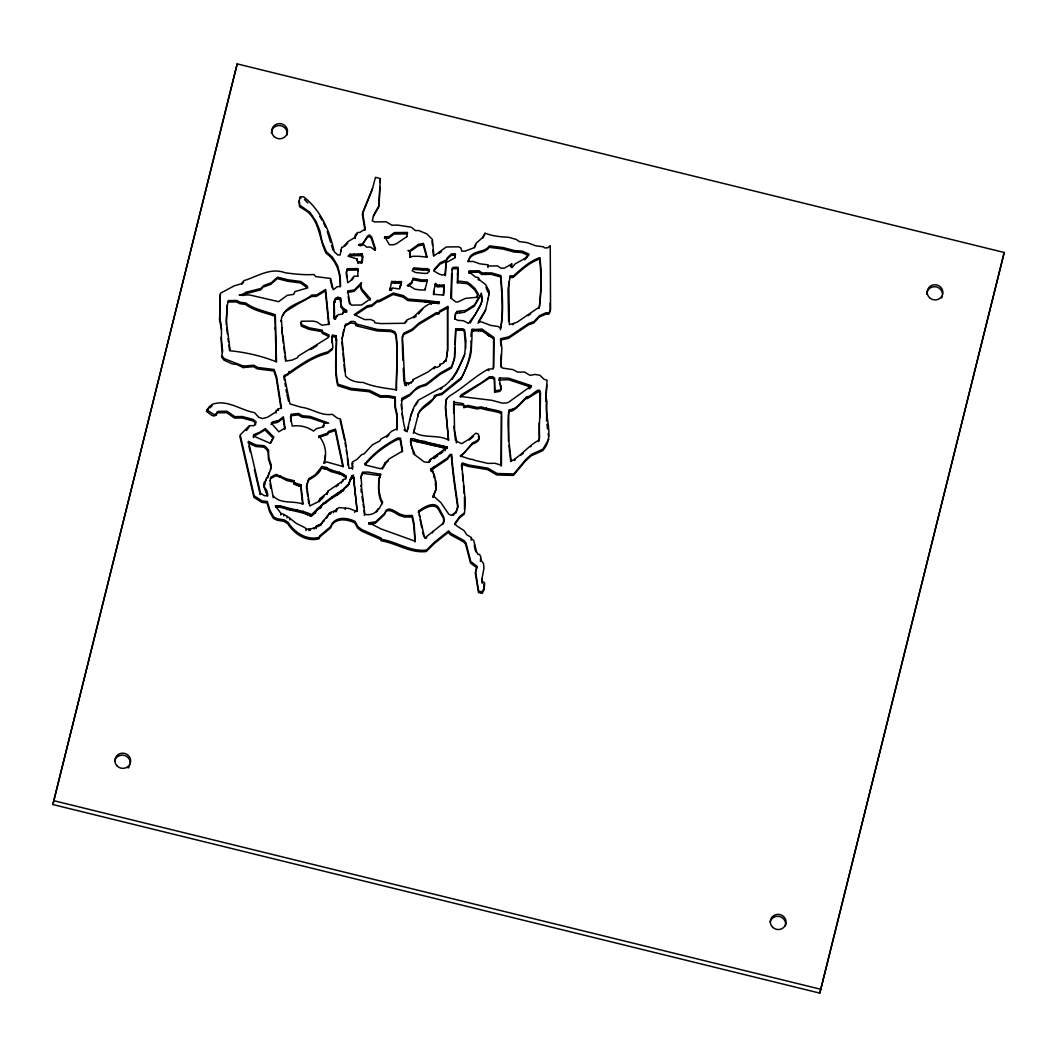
<?xml version="1.0" encoding="UTF-8"?>
<svg xmlns="http://www.w3.org/2000/svg" width="1057" height="1057" viewBox="0 0 1057 1057"><rect width="100%" height="100%" fill="white"/><g stroke="black" fill="none" stroke-linecap="round" stroke-linejoin="round"><path stroke-width="1.5" d="M414.925 541.964L413.855 525.355L412.005 516.965L404.461 517.058L399.612 515.512C395.199 513.332 386.796 506.105 384.589 514.548L375.314 523.255L369.699 523.981M511.482 266.575L511.482 265.399L510.346 266.007M465.675 348.453L464.261 331.317L462.517 330.207L455.567 330.299L455.065 344.582M476.786 297.585L477.936 295.194L474.58 289.829L469.678 285.35L466.943 283.553L457.39 282.748L457.76 268.729L452.885 268.795L451.854 269.746M457.694 281.294L458.064 267.276L453.189 267.342L452.158 268.293L451.458 298.536L455.963 302.011L457.84 301.985L465.595 298.351L476.522 297.321L478.24 293.74L474.884 288.376L469.982 283.897L467.234 282.1L460.575 281.268L457.694 281.294L457.39 282.748M493.368 368.589L493.645 338.914L481.886 330.762L471.594 330.907L470.854 336.258M270.592 469.718L270.936 464.393L268.742 457.47L268.478 450.269L266.02 447.085L263.933 445.658L256.058 445.023L248.474 441.456L248.17 442.909L255.754 446.477L263.629 447.111L265.717 448.538L268.174 451.722L268.452 458.923L270.632 465.846M270.936 464.393L270.896 468.264L268.042 476.509L266.562 477.883L265.162 481.926L264.29 481.939L264.818 484.595L263.946 484.608L264.475 487.251L266.853 490.501L267.883 495.693L264.448 495.733L260.498 493.196L248.474 441.456M334.514 317.444L334.21 318.897L333.867 302.408L335.849 298.272L337.672 297.361L340.579 298.219L340.764 306.715L343.34 310.177L346.247 311.868L346.551 310.414L343.644 308.723L341.067 305.262M346.551 310.414L346.656 312.145L342.944 312.185L342.6 313.916L338.015 314.827L335.439 317.43L335.571 319.122L334.646 319.135L334.171 300.954M539.255 439.448C538.779 424.874 540.629 410.552 540.404 395.899C541.792 381.868 530.958 398.066 527.073 396.586C522.99 399.691 516.926 409.852 509.144 409.812C507.069 420.171 508.668 430.833 508.457 441.298M501.401 415.731L501.441 465.239L495.072 463.296L487.845 463.402L474.157 460.178A5.1 4.902 11.7 0 0 470.642 459.319L460.178 455.911L464.208 452.687L472.585 442.804C475.412 441.681 481.067 439.263 478.861 435.656L477.962 433.78L475.742 433.238L468.608 439.474L461.684 443.649L456.769 441.416L454.563 431.018L453.995 401.277L454.669 404.421L462.662 405.042L463.957 406.205L467.974 405.452L477.249 407.447L481.397 406.919C487.898 409.138 494.768 409.376 501.626 411.953L501.058 466.111M454.404 402.255L462.953 403.589L463.772 404.303L463.653 407.658L467.67 406.905L476.945 408.9L481.094 408.372C487.594 410.592 494.465 410.829 501.322 413.406L501.282 414.304M425.337 288.125L425.297 289.935L420.527 290.001L414.833 289.169L409.138 285.601L407.222 285.628L412.045 281.902L413.049 278.189L421.703 279.92L427.477 279.854L425.046 289.578M508.708 412.309L508.761 439.844L511.178 461.182C521.524 455.541 528.592 445.539 538.951 440.161M451.656 273.525L450.784 298.219M433.449 294.573L433.832 290.728L433.7 294.322L443.61 295.088L444.072 285.139L437.373 285.231L435.524 283.421L433.529 292.181M443.385 295.035L444.072 285.139M445.79 264.118L445.248 275.718L446.094 262.665L455.197 257.723L455.422 253.825L451.458 253.878L447.309 257.816L446.715 259.758L440.201 262.731L434.097 269.482L434.506 271.358L439.263 274.12L442.117 275.018L445.539 274.265M464.512 509.408L464.485 496.764M446.371 358.878L446.252 361.177L444.495 361.203L442.632 363.516L439.976 364.308L439.633 366.026L436.937 367.519L435.088 366.647L427.953 371.985L413.155 379.569L412.27 381.775L408.848 383.268L405.862 382.581L406.8 384.193L404.923 385.541L402.44 336.509L403.8 333.232L412.455 329.004L418.942 323.098L436.303 312.687L439.091 312.647L439.633 310.93L447.758 306.49L447.758 349.523L446.067 360.331M500.701 366.924L501.362 354.082M379.833 187.353L378.776 206.881L373.425 216.421M454.893 347.674L454.351 359.129L451.339 368.153L439.95 374.508L426.077 385.316L420.858 386.73L414.648 390.244L409.614 395.701L401.25 400.524M454.999 257.234L455.118 255.279L451.154 255.332L447.005 259.282L446.424 261.211L439.91 264.184L433.793 270.936M471.078 540.167L471.145 539.017M332.043 342.904L332.255 334.99L336.126 335.901C337.051 352.245 333.642 369.514 337.725 385.66L350.805 389.808L369.144 391.724L380.295 397.247L387.853 397.141L395.014 398.463L395.107 408.147L396.811 415.586L396.904 430.067M336.655 338.993C336.324 353.963 334.567 369.554 338.029 384.206L351.109 388.355L369.435 390.271L380.599 395.794L388.157 395.688L395.318 397.009L395.397 406.694L397.115 414.133L397.207 428.613L391.618 431.269L386.888 435.788L380.996 439.025L379.859 440.914L372.487 444.746L363.912 454.034L361.613 454.669L356.856 459.531L352.377 461.962L352.787 467.815L349.008 468.449L345.401 441.377L340.407 418.876L337.5 418.255L332.228 414.304C321.13 416.194 311.643 408.359 301.285 407.249L290.014 403.959L284.174 375.367L290.265 373.002C301.615 365.075 314.088 356.619 327.578 353.329L332.572 349.312M327.115 492.972L319.729 498.864L319.901 500.146L317.615 502.075L309.688 505.973L306.649 485.374L308.842 478.61L315.171 474.884L322.015 466.533L326.639 467.538C332.506 471.911 340.618 470.96 346.088 476.165L345.903 478.861L343.353 479.561L341.821 481.596L328.159 491.003L326.811 494.425L328.159 491.003M488.849 295.009L488.981 292.921M508.747 281.585L509.355 324.644L516.979 322.293L539.427 306.966C541.395 290.583 541.858 274.014 539.916 257.604C529.901 260.854 521.273 268.94 513.385 275.983L513.081 277.436L509.884 277.489L510.187 276.036L513.385 275.983M227.334 304.997L226.264 320.562L230.188 350.792C246.03 352.351 261.687 355.984 276.485 361.864L275.322 314.801C265.532 311.234 254.301 309.357 245.792 303.002L239.992 302.196L236.834 300.465L228.338 300.571L227.03 306.451L226.33 325.028M480.407 561.267L480.605 558.545M545.689 399.718L546.773 384.999M362.881 256.005L362.247 261.356L362.3 254.063L349.907 254.222L348.044 256.204L357.081 259.005L357.9 263.338M323.627 426.936L324.116 423.196L328.78 423.13L310.163 416.418L302.54 415.745L298.431 413.446L291.019 414.331L290.609 421.228M276.128 361.679L275.031 316.254C265.241 312.687 254.01 310.811 245.501 304.456L239.688 303.65L236.53 301.919L228.048 302.025M433.661 494.663L433.238 497.477L433.661 494.663C438.259 487.317 435.378 477.923 432.419 470.444L431.097 468.872L447.507 457.958L449.991 454.497L451.696 454.47C452.845 471.832 455.659 489.074 457.998 506.158L456.016 511.971L451.194 515.433L448.538 513.887L440.994 502.762L433.542 496.024M464.697 354.055L465.978 341.12L464.565 329.863L462.807 328.753L455.871 328.846L454.655 357.676L451.63 366.7L440.254 373.055L426.381 383.863L417.872 386.915L409.918 394.248L401.805 398.33C401.515 409.006 402.479 420.712 405.584 431.005L407.275 430.41L408.676 426.869M539.123 308.419C541.105 292.036 541.554 275.467 539.612 259.057C529.61 262.308 520.969 270.394 513.081 277.436M539.744 417.991L540.101 397.353L539.321 391.143L526.994 398.793L526.769 397.538L516.107 408.385L512.777 410.526L508.853 411.265L508.774 412.177M357.755 276.247L358.046 268.584L347.304 268.729L346.498 271.57L347.674 282.734L350.448 280.858L354.055 276.168L357.927 276.115M361.269 485.031L364.876 514.376C370.135 515.459 375.75 513.834 378.181 508.668L379.027 508.866L382.674 502.22L380.85 498.944L378.75 489.589L378.802 479.627L380.665 474.249L367.889 472.069L362.472 472.149L360.873 476.575L361.666 484.542L360.979 486.484M454.589 319.055L455.884 313.374L464.419 312.304L474.17 306.332L481.12 294.586L482.005 300.73L480.882 304.76M220.107 294.718L219.605 320.39L221.56 329.639M446.675 357.226L447.455 350.977L447.455 307.944L439.329 312.383L438.787 314.101L436.012 314.14L418.651 324.552L412.164 330.458L403.497 334.686L402.136 337.963M406.853 236.623L407.513 232.434L394.327 232.606L388.817 236.768L384.774 236.821L384.484 238.274L388.514 238.221L394.036 234.059L407.209 233.888M267.738 477.962L268.848 472.955M413.631 431.903C423.223 438.959 437.862 434.11 448.485 440.003L445.644 406.324L446.265 398.899L449.872 395.794C463.376 387.787 474.633 376.451 488.545 368.999L492.879 368.946L493.672 367.136L493.949 337.46L482.19 329.308L471.884 329.454C472.598 346.894 469.44 363.859 460.773 379.265L441.786 394.591L436.515 395.622C430.45 402.691 419.074 406.509 417.766 416.577M409.891 419.312L406.971 431.864M341.015 250.905L341.702 247.246L342.812 247.232L348.004 241.617L355.575 237.032L355.429 234.773L357.543 232.487L359.816 232.448L365.286 228.959L362.63 212.761L372.447 188.556M498.759 380.097L508.483 379.674L531.195 387.219M488.123 299.131L489.285 291.468L485.678 284.597L480.063 280.316L478.266 277.568L475.399 277.04L470.761 273.168L468.78 273.195L469.057 270.896L479.032 270.764L482.164 273.01L491.584 272.891L500.939 275.586C502.075 292.974 504.03 311.286 500.635 328.317L498.402 326.573L490.54 325.345L481.265 321.856L478.372 321.896L485.625 309.609M356.13 323.918L377.389 329.467L391.064 330.114L394.723 331.713L396.098 334.157C398.568 352.628 396.335 371.126 396.52 389.914C385.395 388.025 373.478 387.007 363.132 382.423C356.87 382.594 349.775 380.771 345.573 376.041L342.058 338.927L345.586 324.05L347.423 324.023L350.937 321.46L353.699 321.42L355.588 322.24L355.826 325.371L357.715 326.177L377.098 330.92L390.773 331.568L394.42 333.166L395.807 335.611C398.198 353.619 396.164 371.615 396.203 389.927M342.058 338.927L343.697 329.903M270.05 480.856L270.803 477.143L275.996 474.368L286.962 479.019L294.242 480.75L294.229 484.331L300.624 486.233L300.928 484.78L294.533 482.877M400.352 285.72L400.048 287.174L400.88 284.267L399.705 288.944L392.213 287.98L390.39 290.133L390.297 288.006L389.531 289.988M52.85 804.536L237.191 63.882L1004.15 252.464L1003.344 256.349L819.809 993.118L52.85 804.536L237.191 63.882M219.605 320.39L220.411 293.265L234.059 285.945L241.247 283.791L243.929 280.647C257.406 276.604 270.341 267.13 285.231 272.785C294.586 274.04 304.165 275.124 313.876 274.516L315.739 276.59L330.616 278.48L333.285 289.75L337.315 286.645L340.552 286.592L340.222 276.26L337.685 265.743L332.506 257.208L326.454 251.843L322.121 241.947L319.875 230.703L316.096 221.547L309.939 212.272L299.858 205.269L299.303 200.473M255.807 423.236L253.006 420.95L242.053 417.991L234.535 418.083L226.726 412.692L218.204 412.798L216.5 413.617L216.408 415.19L213.765 416.009L211.691 415.256L206.472 411.371L208.916 407.077L212.404 404.276C227.123 399.031 240.335 410.129 254.526 412.626L258.701 417.277L262.625 418.559L267.712 417.158L276.247 411.662L276.036 410.314L277.687 410.288L277.872 408.927L281.492 408.187L276.63 376.939L274.173 369.501L257.683 367.453L253.772 365.22L243.427 366.118L224.309 358.693L221.864 355.614M243.269 294.123L239.159 295.075L249.597 294.943L278.599 301.681L287.213 295.339L293.74 294.361L294.837 291.64L307.785 287.848L307.125 286.024L300.862 281.506L288.099 279.828L277.595 277.172L271.134 282.827L263.391 285.681L260.947 288.455L245.805 292.287L243.269 294.123L242.965 295.577L245.501 293.74L260.643 289.909L263.087 287.134L270.843 284.28L277.291 278.625L287.808 281.281L300.558 282.959L306.821 287.478M221.045 337.262L222.631 350.884L221.574 357.068L224.005 360.146L232.302 363.899L237.283 364.599L243.136 367.572L243.427 366.118M275.045 328.938L275.349 327.485M282.602 337.091L281.426 320.02L281.122 321.473C281.889 305.262 301.76 303.636 311.868 295.022L316.611 294.956L325.635 289.433L329.084 324.274L321.817 325.199L316.915 321.909L313.149 321.117L301.179 321.262L301.575 324.631L309.265 327.868L322.293 330.18L322.451 331.832L329.097 335.029L328.397 337.487L298.193 356.169L297.506 357.728L292.076 360.12L286.037 360.979L282.906 335.637M268.174 451.722L268.478 450.269M260.498 493.196L260.194 494.65L254.367 469.559M270.552 443.478L273.657 436.977L265.32 428.534L259.546 432.379L253.535 434.718L253.839 436.197L270.156 443.279L273.657 436.977M273.261 497.715L270.13 480.525M294.229 484.331L293.938 482.203L286.658 480.473L280.065 476.998L280.369 475.544M277.145 507.241L277.449 505.788M275.692 507.254L280.039 507.201L280.343 505.748C290.609 509.434 301.906 510.002 311.67 514.627C320.8 505.087 331.026 497.081 342.455 489.946L348.334 484.37L351.836 475.888L353.302 475.293L357.2 511.377L353.302 475.293M280.713 514.957L281.017 513.504L275.269 505.814L280.343 505.748M317.695 508.377L315.263 512.962L311.366 516.08C302.817 511.971 292.855 511.231 283.844 508.192L284.148 506.739M283.765 515.935L284.069 514.482L281.017 513.504M287.002 509.712L287.306 508.258M293.938 482.203L294.242 480.75M286.976 517.93L287.279 516.477L284.069 514.482M295.101 484.317L295.405 482.864M289.975 510.187L290.279 508.734M333.867 302.408L334.805 302.394L334.977 299.171M289.803 519.912L290.107 518.458L287.279 516.477M297.057 485.625L297.347 484.172M334.805 302.394L335.109 300.941M334.673 300.624L335.849 298.272M333.668 312.04L333.972 310.586M335.545 299.726L337.368 298.814L337.672 297.361M298.893 486.26L299.184 484.806M334.078 317.192L334.382 315.739M337.368 298.814L338.319 298.801L338.623 297.347M335.439 317.43L335.135 318.884L337.157 315.699M340.764 306.715L340.579 298.219M349.907 254.222L349.603 255.675L361.996 255.517L362.577 257.459M296.991 511.139L297.294 509.685M340.394 301.443L340.698 299.99M336.351 340.446L336.126 335.901M300.029 512.13L300.333 510.676M354.069 255.622L354.372 254.169M342.64 313.638L342.944 312.185M343.34 310.177L343.644 308.723M306.741 489.457L306.358 486.828L308.842 478.61M302.976 512.605L303.28 511.152M319.029 436.092L318.725 437.545L327.736 434.44L328.331 431.481L335.479 429.129L343.38 466.626L326.864 461.975L323.772 463.376A28.658 27.548 11.7 0 0 319.029 436.092L328.04 432.987M356.777 260.458L357.081 259.005M358.032 255.569L358.336 254.116M360.239 246.03L360.543 244.577M361.864 244.167L358.415 245.211L359.367 244.207L364.414 245.132L366.488 247.1L370.492 247.047L374.574 249.967L375.539 248.963L371.654 236.993L369.567 234.984L367.585 236.028L361.573 245.62L367.281 237.481L369.263 236.438L371.351 238.446L375.235 250.417M306.081 514.112L306.371 512.658M360.014 255.543L360.318 254.09M358.891 263.325L359.195 261.872M361.005 255.53L361.309 254.076M307.653 515.116L307.957 513.662M361.996 255.517L362.3 254.063M360.86 263.299L361.15 261.845M305.975 530.601L306.279 529.147L305.011 527.694L296.237 523.374L290.107 518.458M361.838 263.285L362.551 259.903M309.939 516.093L310.243 514.64M350.197 323.336L350.501 321.883M311.366 516.08L311.67 514.627M308.776 530.561L309.08 529.108M308.538 480.063C314.074 477.077 320.43 473.021 322.015 466.533M368.1 298.418L361.586 290.411L359.948 285.866L361.6 282.563L354.306 289.962L347.687 290.952L349.814 302.513L351.373 305.129L361.679 304.997L370.36 298.708L361.89 288.957L360.252 284.412M312.661 515.05L312.964 513.596M310.177 530.548L310.481 529.095L316.519 527.06L316.387 526.082L321.064 524.047L329.731 512.856L336.641 510.201L336.549 509.17L339.284 507.585L349.114 508.483L356.883 511.482L357.504 509.923M315.263 512.962L315.567 511.509M321.711 467.987L324.565 469.017L324.869 467.564M318.752 501.599L319.055 500.146M319.729 498.864L319.597 501.599M346.088 476.165L345.784 477.619C340.314 472.413 332.215 473.364 326.336 468.991L326.639 467.538M314.18 529.029L314.484 527.575M321.354 498.204L321.051 499.657L322.821 497.926M357.715 326.177L358.006 324.724M316.387 526.082L316.083 527.535L317.087 526.069M316.215 528.513L316.519 527.06M317.391 509.831L320.747 507.704L321.051 506.25M323.706 497.054L324.01 495.601M318.065 526.518L318.368 525.065M320.747 507.704L323.217 503.079M319.412 526.003L319.716 524.549M331.079 471.673L331.383 470.22M320.76 525.501L321.064 524.047M322.913 504.533L325.648 502.921L325.952 501.467M321.645 523.995L321.936 522.541M322.517 522.488L322.821 521.035M323.812 521.471L324.116 520.018M370.056 300.162L370.36 298.708M328.819 514.402L326.639 518.102M325.648 502.921L332.083 498.032L332.387 496.579M329.731 512.856L329.427 514.31L330.815 513.781L331.105 512.328M339.231 473.628L339.535 472.175M388.514 238.221L388.817 236.768M338.557 483.63L338.253 485.084L335.981 486.801M333.576 512.724L333.88 511.271M332.083 498.032L337.645 494.729L337.949 493.275M335.624 511.667L335.928 510.214M341.517 483.049L341.821 481.596M336.245 510.623L336.549 509.17M336.351 511.654L336.641 510.201M343.895 476.284L344.199 474.831M337.645 494.729L340.777 492.509L341.067 491.056M343.063 481.014L343.353 479.561M340.777 492.509L342.455 489.946M342.151 491.399L343.195 489.946M342.904 491.399L344.172 488.281M343.869 489.735L346.921 485.493M346.617 486.947L348.334 484.37M348.03 485.824L349.325 482.679M349.021 484.132L350.528 478.742M390.033 290.516L390.337 289.063M391.764 281.466L391.46 282.919L401.184 283.342L401.488 281.889L391.764 281.466L389.993 289.459M350.224 480.195L351.611 478.477L351.836 475.888M345.163 509.474L345.467 508.021M351.611 478.477L351.915 477.024M391.301 289.05L390.998 290.503L391.909 289.433M353.54 479.019L353.844 477.566M395.093 282.88L395.397 281.426M354.214 483.511L354.518 482.058M354.927 493.963L355.231 492.509M398.74 282.827L399.031 281.373M400.788 282.8L401.092 281.347M354.756 512.447L355.06 510.993M368.655 524.246L368.959 522.792L375.618 521.801L384.88 513.094C387.1 504.651 395.49 511.879 399.916 514.059L404.765 515.605L412.309 515.512L414.146 523.902L415.229 541.25L381.115 528.962L368.959 522.792M378.802 479.627C378.432 487.66 377.93 496.618 382.37 503.674M379.595 477.341L379.291 478.795L380.665 474.249M413.366 269.31L423.104 270.13L423.395 268.676L427.305 268.623L429.221 269.548L429.168 271.438L427.173 273.34L424.267 273.38L415.546 272.547L412.164 270.711L413.657 267.857L423.395 268.676M426.751 270.077L427.054 268.623M428.917 271.002L427.002 270.077L427.305 268.623M404.276 383.334L404.58 381.881M405.862 382.581L406.496 385.646M425.006 301.919L425.297 300.465M408.544 384.722L408.848 383.268M355.178 315.197L367.03 307.257L371.681 306.319L377.19 301.84L379.067 301.826L393.125 294.507L403.087 297.07L407.791 300.558L427.068 302.077L427.372 300.624L439.527 302.223C427.649 301.205 421.505 309.978 413.062 317.259L407.051 319.888L404.276 323.283L380.89 323.587L374.905 322.834L374.389 321.156L370.65 319.518L364.665 319.597L354.24 314.616L367.334 305.803L371.985 304.865L377.481 300.386L379.371 300.373L393.429 293.053L403.391 295.616L408.094 299.105L427.372 300.624M411.12 383.242L411.411 381.788M428.177 302.223L428.481 300.769M412.851 381.022L413.155 379.569M435.524 283.421L435.22 284.875L437.07 286.685L443.768 286.592M431.296 304.403L431.6 302.949M437.07 286.685L437.373 285.231M438.985 286.658L439.289 285.205M445.697 266.034L446.001 264.58M410.988 438.589L410.684 440.042L414.978 441.258L447.164 448.564L446.979 446.952L416.154 439.791C405.188 434.031 413.34 450.097 415.005 454.946L424.134 461.896L428.415 462.398L430.384 459.544L447.455 447.111M411.226 438.576L411.292 445.816M442.817 286.606L443.121 285.152M412.23 440.386L412.534 438.932M443.689 288.416L443.993 286.962M443.517 292.049L443.821 290.596M411.715 448.683L412.019 447.23M413.036 450.573L413.432 453.493L413.736 452.039M414.978 441.258L415.282 439.804M415.85 441.245L416.154 439.791M416.392 441.601L416.696 440.148M414.08 454.629L414.384 453.176M417.66 441.773L417.964 440.32M433.885 368.867L434.189 367.413M434.784 368.1L435.088 366.647M447.415 308.816L447.758 306.49M420.567 442.275L420.871 440.822M422.232 442.791L422.536 441.337M457.417 274.397L457.721 272.944M423.474 442.777L423.765 441.324M439.672 365.762L439.976 364.308M424.333 442.764L424.637 441.311M424.861 443.108L425.165 441.654M426.262 443.623L426.566 442.17M444.191 362.657L444.495 361.203M427.662 444.138L427.966 442.685M428.402 444.125L428.693 442.672M428.904 444.297L429.208 442.843M456.849 312.885L457.139 311.432L465.926 310.348L474.474 304.878L481.424 293.133L482.309 299.276L481.186 303.306L475.597 314.035L468.423 323.389L463.455 320.72L457.721 320.337L455.197 318.989L455.303 313.837L457.139 311.432M430.173 444.812L430.463 443.359M431.533 445.142L431.837 443.689M455.567 330.299L455.871 328.846M418.638 511.033L424.663 538.119L441.879 524.404L444.006 521.352L443.834 517.111L439.302 508.906C435.259 500.067 424.227 506.964 418.638 511.033L418.334 512.486C423.923 508.417 434.969 501.52 439.012 510.359L443.53 518.564L443.702 522.805M432.392 445.129L432.696 443.676M459.808 312.846L460.099 311.392M429.459 460.614L429.168 462.068L431.56 458.606M456.32 330.286L456.624 328.833M432.894 445.473L433.198 444.019M430.093 460.997L430.384 459.544M434.123 445.631L434.427 444.178M435.365 445.975L435.669 444.521M431.454 468.872L431.005 471.118L431.097 468.872M436.092 445.962L436.396 444.508M434.097 457.192L433.793 458.646L436.33 456.73L436.62 455.276M430.794 470.325L432.168 468.317M436.594 446.133L436.885 444.68M461.011 330.233L461.314 328.78M432.128 471.898L432.419 470.444M431.864 469.77L433.04 467.511M434.982 457.536L435.286 456.082M432.577 469.506L433.74 466.692M433.462 468.687L434.11 466.692M433.211 472.268L434.295 477.817L434.599 476.363M433.806 468.145L434.837 466.414M436.898 456.571L437.202 455.105M439.17 446.781L439.461 445.327M437.558 455.924L437.862 454.47M440.624 446.939L440.928 445.486M439.818 454.285L440.122 452.832M441.839 447.27L442.143 445.816M435.418 479.878L435.814 489.999L433.357 496.116M442.328 447.256L442.619 445.803M441.311 453.466L441.615 452.013M442.447 447.6L442.751 446.146M435.392 484.78L435.682 483.326M443.174 447.758L443.478 446.305M442.579 452.462L442.883 451.009M435.656 488.162L435.96 486.709M435.814 489.999L436.118 488.545M444.627 447.917L444.931 446.464M459.121 380.573L461.077 377.811M445.037 450.784L445.327 449.331M445.962 448.406L446.252 446.952M500.344 329.771C503.727 312.74 501.771 294.427 500.648 277.04L491.28 274.344L481.86 274.463L482.164 273.01M446.675 448.406L446.979 446.952M471.594 330.907L471.884 329.454M472.228 330.894L472.532 329.44M473.523 330.881L473.827 329.427M485.335 274.424L485.625 272.97M432.472 532.887L432.762 531.433M478.676 330.815L478.98 329.361M480.605 330.788L480.909 329.335M481.886 330.762L482.19 329.308M487.541 335.161L487.845 333.708M487.832 335.373L488.136 333.92M488.678 336.007L488.968 334.554M493.54 342.296L493.844 340.843M486.141 409.482L486.445 408.028M499.948 379.503L500.252 378.049M500.952 385.356L501.309 388.329L500.106 389.954L494.874 390.813L494.623 378.129L492.641 376.702L489.51 376.741L482.124 382.264L461.513 394.644L460.112 396.454L491.743 400.286L502.141 403.087L506.144 403.034L508.589 402.268L531.499 385.765L508.787 378.221L499.155 378.062L501.005 389.782L499.802 391.407L494.584 392.266L494.319 379.582L492.351 378.155L489.206 378.195L460.297 396.877M500.846 388.17L501.15 386.717M510.848 411.001L511.152 409.548M512.777 410.526L513.081 409.072M819.809 993.118L1004.15 252.464M410.512 416.709L414.45 405.796L418.162 400.299L444.627 385.765C454.761 377.825 459.795 365.616 464.75 354.003M341.319 249.452L340.09 255.028L337.87 254.975L334.25 251.738C329.625 230.756 320.918 210.396 303.584 196.787L300.056 196.84L299.012 201.927L299.554 206.723L307.059 211.387C319.861 221.957 319.161 239.582 326.151 253.297C336.866 260.643 340.764 274.12 340.195 286.579M409.588 420.765L410.803 415.256M488.426 297.678L485.322 311.062L478.081 323.35M400.59 285.72L401.488 281.889M414.304 430.001L418.07 415.124M510.187 276.036L508.007 289.512L508.655 321.46M538.66 441.615L539.559 437.994L539.215 422.892M360.582 478.028L362.828 473.325L380.361 475.703M413.327 433.357L414.608 428.547M455.712 513.425L457.707 507.611C455.369 490.527 452.541 473.285 451.392 455.924L449.687 455.95L447.217 459.412L434.533 467.868M413.485 408.874L410.975 414.516M282.444 316.149L285.126 311.802L298.18 303.769L311.577 296.475L316.307 296.409L325.331 290.886L328.687 324.605M468.581 260.987L469.784 258.159C474.844 251.421 484.45 254.222 489.193 247.325L503 249.042L514.085 252.028L521.735 252.557L528.751 255.543M474.514 247.682L475.769 244.722M365.26 464.948L365.497 464.393C374.178 453.863 385.514 445.552 397.776 439.382L400.193 439.672L402.241 451.894M417.859 401.752L415.282 405.835M265.03 482.045L266.258 479.336M464.446 355.456L457.153 371.654L452.224 379.252M548.86 438.999L542.902 449.225L531.46 454.365L525.937 459.359L513.715 473.972L497.147 473.51L487.911 468.172L468.687 464.988L462.583 462.979L461.658 463.693L465.199 500.146L464.591 512.645L459.835 516.384L455.012 523.083L456.162 525.461L464.115 530.68L466.745 534.736L471.448 537.564L471.382 538.713L473.695 540.404L476.548 551.635L477.949 554.383L479.521 554.357L480.909 557.092L480.71 559.814L483.551 563.553L483.947 568.362L481.675 580.293L482.19 583.358M460.773 379.265C466.481 367.374 473.536 354.557 470.841 340.922M443.398 523.387L442.632 524.523M482.864 237.931L484.74 234.535M480.235 305.922L470.154 322.993M418.202 413.908C421.809 407.355 429.723 405.135 433.687 398.515L434.387 395.635L442.09 393.138L459.425 379.119M382.317 469.083L386.056 463.006M359.948 285.866L361.296 284.016L354.003 291.415L347.383 292.406M206.472 411.371L208.612 408.531M351.941 279.973L353.751 277.621M530.548 446.794L531.222 445.922M376.464 511.932L377.877 510.121M246.321 430.609L249.095 427.147M453.123 515.472L454.087 514.653M447.005 399.123L445.962 400.352L445.354 407.777L448.591 440.24M241.842 284.201L243.639 282.1M418.48 314.021L422.681 309.133M454.721 524.549L459.531 517.838L464.287 514.098M514.548 460.495L515.235 459.729M344.582 246.44L347.7 243.07M357.24 233.941L355.126 236.226L355.271 238.486M210.105 407.83L212.1 405.729M524.642 259.863L527.72 256.626M529.372 388.87L530.442 387.774M440.743 389.386L442.077 388.051M344.423 326.349L350.633 322.913L355.284 323.693L355.826 325.371M254.156 436.158L265.016 429.988L273.353 438.43M386.585 437.241L388.95 434.982M404.897 323.046L406.747 321.341M460.693 456.611L472.281 444.257C475.108 443.134 480.763 440.716 478.557 437.109L478.372 436.554M386.849 462.173L388.157 461.024M469.255 440.003L473.311 436.528M500.291 340.195L508.602 338.253L528.368 324.935L533.759 322.966L539.083 317.166L545.689 314.193L548.834 314.154L550.248 311.234L550.168 303.134M439.236 253.35L441.482 251.566M408.134 286.143L411.754 283.355L412.758 279.643L421.399 281.373L427.173 281.307M270.5 478.596L275.692 475.822L280.065 476.998M528.09 315.726L530.64 313.81M520.824 455.157L523.241 453.347M413.934 317.84L416.26 316.109M425.945 538.396L426.751 537.802M314.788 347.158L317.008 345.533M406.985 236.53L396.428 243.718L393.429 244.762L389.425 244.814L384.774 236.821M409.601 251.949L418.149 245.885L423.183 244.814L426.684 257.274M512.698 324.71L513.464 324.248M310.282 349.603L313.678 347.978M290.715 415.784L298.14 414.899L302.236 417.198L309.86 417.872L325.503 423.091M351.532 477.341L352.998 476.747M243.136 367.572L253.482 366.673L257.38 368.906L273.869 370.954L276.326 378.393L280.977 408.266M299.765 198.293L300.928 198.28M358.204 261.885L362.141 261.832M423.104 270.13L427.002 270.077M468.766 272.349L478.729 272.23L481.86 274.463M331.964 336.443L335.822 337.355M488.242 370.452L489.034 370.452M545.571 401.356L546.522 401.343L546.786 402.942L546.561 421.069M277.581 410.38L278.401 410.367M254.697 424.782L255.635 424.769M323.918 425.482L322.993 425.495L322.715 427.028L316.4 428.627L313.559 431.111A28.658 27.548 11.7 0 0 292.221 426.05L290.437 416.683M328.027 432.934L335.175 430.582L342.825 466.692M352.853 463.402L352.073 463.415L352.483 469.268M324.565 469.017L326.336 468.991M264.858 483.379L263.986 483.393L264.514 486.048L263.655 486.061L267.315 495.839M306.279 529.147L310.481 529.095M427.068 302.077L439.223 303.676M53.656 800.651L820.602 989.246M280.039 507.201L283.844 508.192M419.021 515.023L419.827 516.635M338.319 298.801L340.275 299.673M328.793 336.483L322.147 333.285L321.989 331.634L308.974 329.322L301.271 326.085L300.875 322.715M206.762 409.918L214.056 414.555L216.698 413.736L216.804 412.164L218.508 411.345L227.03 411.239L234.839 416.63L242.357 416.537L253.31 419.497L256.098 421.783L254.05 425.641L249.399 425.694L240.19 434.889L254.182 495.865L262.083 500.899L267.315 501.467L269.905 510.254L273.75 516.992L277.436 518.776L284.307 519.899L288.046 522.264C294.467 532.49 306.953 540.854 319.571 537.233L319.399 536.084L330.828 526.505L332.109 523.506C337.553 516.173 348.044 517.956 355.046 521.392L358.006 526.743L361.943 529.663L381.286 538.172L381.352 539.321C396.666 541.646 410.433 552.031 426.579 550.063L434.625 542.056L448.617 530.878L450.573 533.19L464.023 540.523L465.926 542.783L470.801 561.571L477.117 566.314L475.584 571.639L478.477 590.044L478.768 591.035L481.701 591.999L484.238 588.472L484.648 583.411L484.357 582.394L482.494 581.905L481.966 578.84M273.565 496.262C281.241 504.466 293.463 500.384 303.055 504.163L300.928 484.78M304.429 199.429L307.864 202.984M499.446 383.215L500.133 384.603M477.975 279.022L478.781 280.118M319.743 216.513L322.451 220.596M404.118 429.565L404.884 430.728M358.27 270.975L357.742 270.037L347 270.182L346.207 273.023L346.762 277.515M323.68 223.212L325.53 227.149M510.016 454.972L510.729 461.592M330.312 279.933L332.123 287.636M485.929 287.319L488.123 292.406M456.016 441.813L456.465 442.87M454.114 403.708L453.691 402.73L453.625 413.353M475.016 549.336L475.835 551.833M422.549 532.318L423.698 535.873M327.234 231.338L330.59 242.264M331.554 245.383L332.995 250.073M340.116 420.329L344.542 439.765M484.053 583.847L483.934 589.925L482.151 593.439L478.477 592.488L475.293 573.092L476.813 567.768L470.497 563.024L465.622 544.236L463.732 541.977L450.282 534.644L448.313 532.332L434.321 543.509L426.275 551.516C410.129 553.485 396.362 543.1 381.048 540.774L380.982 539.625L361.653 531.116L357.702 528.196L354.742 522.845C347.74 519.41 337.249 517.626 331.806 524.959L330.524 527.958L319.095 537.537L319.267 538.687C306.649 542.307 294.163 533.944 287.755 523.717L284.003 521.352L277.132 520.229L273.446 518.445L269.601 511.707L267.011 502.921L261.779 502.352L253.891 497.318L239.886 436.343M364.467 515.433L364.044 510.306M421.756 527.787L420.118 519.648M286.843 394.221L288.561 401.237M248.897 446.054L250.364 452.317M548.121 433.793L548.689 436.264M219.909 318.937C223.014 329.929 220.107 341.16 222.327 352.338M229.567 350.66L228.867 345.084M253.231 436.171L253.535 437.651M348.189 296.74L349.51 303.967M462.068 469.282L461.354 465.146L462.279 464.433L468.383 466.441L487.607 469.625L496.843 474.963L513.411 475.425L525.646 460.812L531.156 455.818L542.598 450.678C555.744 436.369 543.615 416.907 546.826 399.89L545.874 399.903L547.037 380.203L544.223 379.397L539.863 375.248L535.067 374.455L530.059 375.367L524.549 372.038L517.653 372.13L512.975 369.633L502.273 368.047L500.992 365.471L501.903 347.806L500.595 338.742L508.906 336.8L528.672 323.482L534.049 321.513L539.387 315.713L545.993 312.74L549.138 312.7L550.552 309.78L550.248 245.62L547.764 247.853L544.408 247.893L543.417 246.81L535.714 245.805L527.099 242.608L519.344 241.591L516.16 239.41L508.47 237.27C500.635 236.834 492.324 236.2 485.044 233.082L482.534 237.614L476.073 243.269L474.197 247.708L465.133 251.117L461.79 251.17L460.786 247.893L458.593 246.823L446.292 246.981L433.938 255.886L432.366 239.384L426.737 233.835L418.797 230.545L415.388 230.585L411.371 227.215L397.63 225.101L391.922 225.181L386.082 221.785L374.627 221.944L372.289 220.807L373.716 214.967L379.08 205.428L380.295 178.527L375.473 177.338L372.143 190.009L362.326 214.214L364.982 230.413M284.412 379.978L283.871 376.82L288.31 374.522L288.838 371.575L290.569 371.549C301.906 363.621 314.391 355.165 327.881 351.875L332.876 347.859L331.938 336.628M284.954 383.149L285.482 386.307M286.024 389.478L286.566 392.636M361.996 496.645L362.736 501.084M275.732 411.768L275.956 413.115M345.097 442.83L345.573 445.882M346.273 450.467L346.736 453.532M455.435 440.359L453.968 426.275M306.979 491.082L307.693 495.971M308.115 498.838L308.75 503.132M500.516 341.702L501.163 346.234M363.172 504.149L363.608 507.228M270.05 483.564L270.698 488.334M227.982 338.623L228.431 341.847M546.958 424.253L547.539 429.023M282.8 338.676L283.382 343.433M283.765 346.604L284.544 352.959M284.928 356.13L285.509 360.886M226.7 328.053L227.44 334.091M433.462 255.886L432.855 249.954M300.624 486.233L302.579 504.004M401.132 404.038L401.647 408.795M402.162 413.551L402.677 418.308M341.913 341.992L342.679 350.065M342.983 353.289L343.736 361.362M344.053 364.586L344.661 371.047M281.717 327.723L282.311 333.972M463.085 480.816L462.411 473.364M463.508 485.559L464.208 493.553M509.012 445.499L509.672 452.885M432.062 240.837L432.458 245.396M361.005 489.047L361.256 492.205M409.588 252.927L409.931 257.327M347.436 458.117L347.978 465.239M284.782 429.512L283.091 418.228L278.097 422.166L275.428 422.972A4.505 4.334 11.7 0 0 271.028 424.57M474.408 544.699L474.593 548.081M487.898 266.298L487.964 267.474M402.889 360.318L402.188 339.561M403.259 368.325L403.853 381.141M380.005 179.981L380.097 182.478M129.311 766.457A7.901 7.597 11.7 0 1 128.108 768.043M114.711 760.842A7.901 7.597 11.7 0 1 124.211 755.359A7.901 7.597 11.7 0 1 130.051 764.607M770.104 921.995A7.901 7.597 11.7 0 1 779.617 916.511A7.901 7.597 11.7 0 1 785.443 925.773M942.289 296.158A7.901 7.597 11.7 0 1 941.549 298.008M926.738 294.361A7.901 7.597 11.7 0 1 934.414 286.672A7.901 7.597 11.7 0 1 942.5 294.19M271.345 133.195A7.901 7.597 11.7 0 1 280.039 125.558A7.901 7.597 11.7 0 1 286.896 135.005M325.265 454.959A28.658 27.548 11.7 0 1 324.367 462.094M511.786 263.946L511.284 267.461L512.288 267.447L515.076 263.906L524.946 258.41L529.055 254.09L522.026 251.104L514.389 250.575L503.304 247.589L489.497 245.871C484.753 252.768 475.148 249.967 470.074 256.706L467.696 261.555L473.285 261.475L479.548 263.774L488.202 264.845L488.268 266.02L497.57 265.888L500.899 268.174L504.4 268.134L511.786 263.946M384.788 463.243L382.621 467.63L380.454 468.74L366.911 465.397L364.506 463.785L365.801 462.94C374.482 452.409 385.805 444.099 398.079 437.928L400.497 438.219L402.611 451.022L389.452 458.712L384.788 463.243M276.524 420.739L275.732 421.518A4.505 4.334 11.7 0 0 271.332 423.117L278.744 431.771L285.073 428.059L283.382 416.775L278.401 420.712L276.524 420.739M418.453 244.431L409.905 250.496L407.91 250.522L409.891 251.474L410.341 257.34L412.322 256.336L418.255 256.256L427.12 257.115L423.474 243.361L418.453 244.431M117.353 766.219A7.901 7.597 11.7 0 0 130.447 762.678A7.901 7.597 11.7 0 0 120.538 753.456A7.901 7.597 11.7 0 0 117.353 766.219M772.746 927.385A7.901 7.597 11.7 0 0 785.853 923.831A7.901 7.597 11.7 0 0 775.93 914.622A7.901 7.597 11.7 0 0 772.746 927.385M929.605 297.77A7.901 7.597 11.7 0 0 942.699 294.229A7.901 7.597 11.7 0 0 932.776 285.02A7.901 7.597 11.7 0 0 929.605 297.77M274.199 136.617A7.901 7.597 11.7 0 0 287.293 133.063A7.901 7.597 11.7 0 0 277.383 123.854A7.901 7.597 11.7 0 0 274.199 136.617"/></g></svg>
